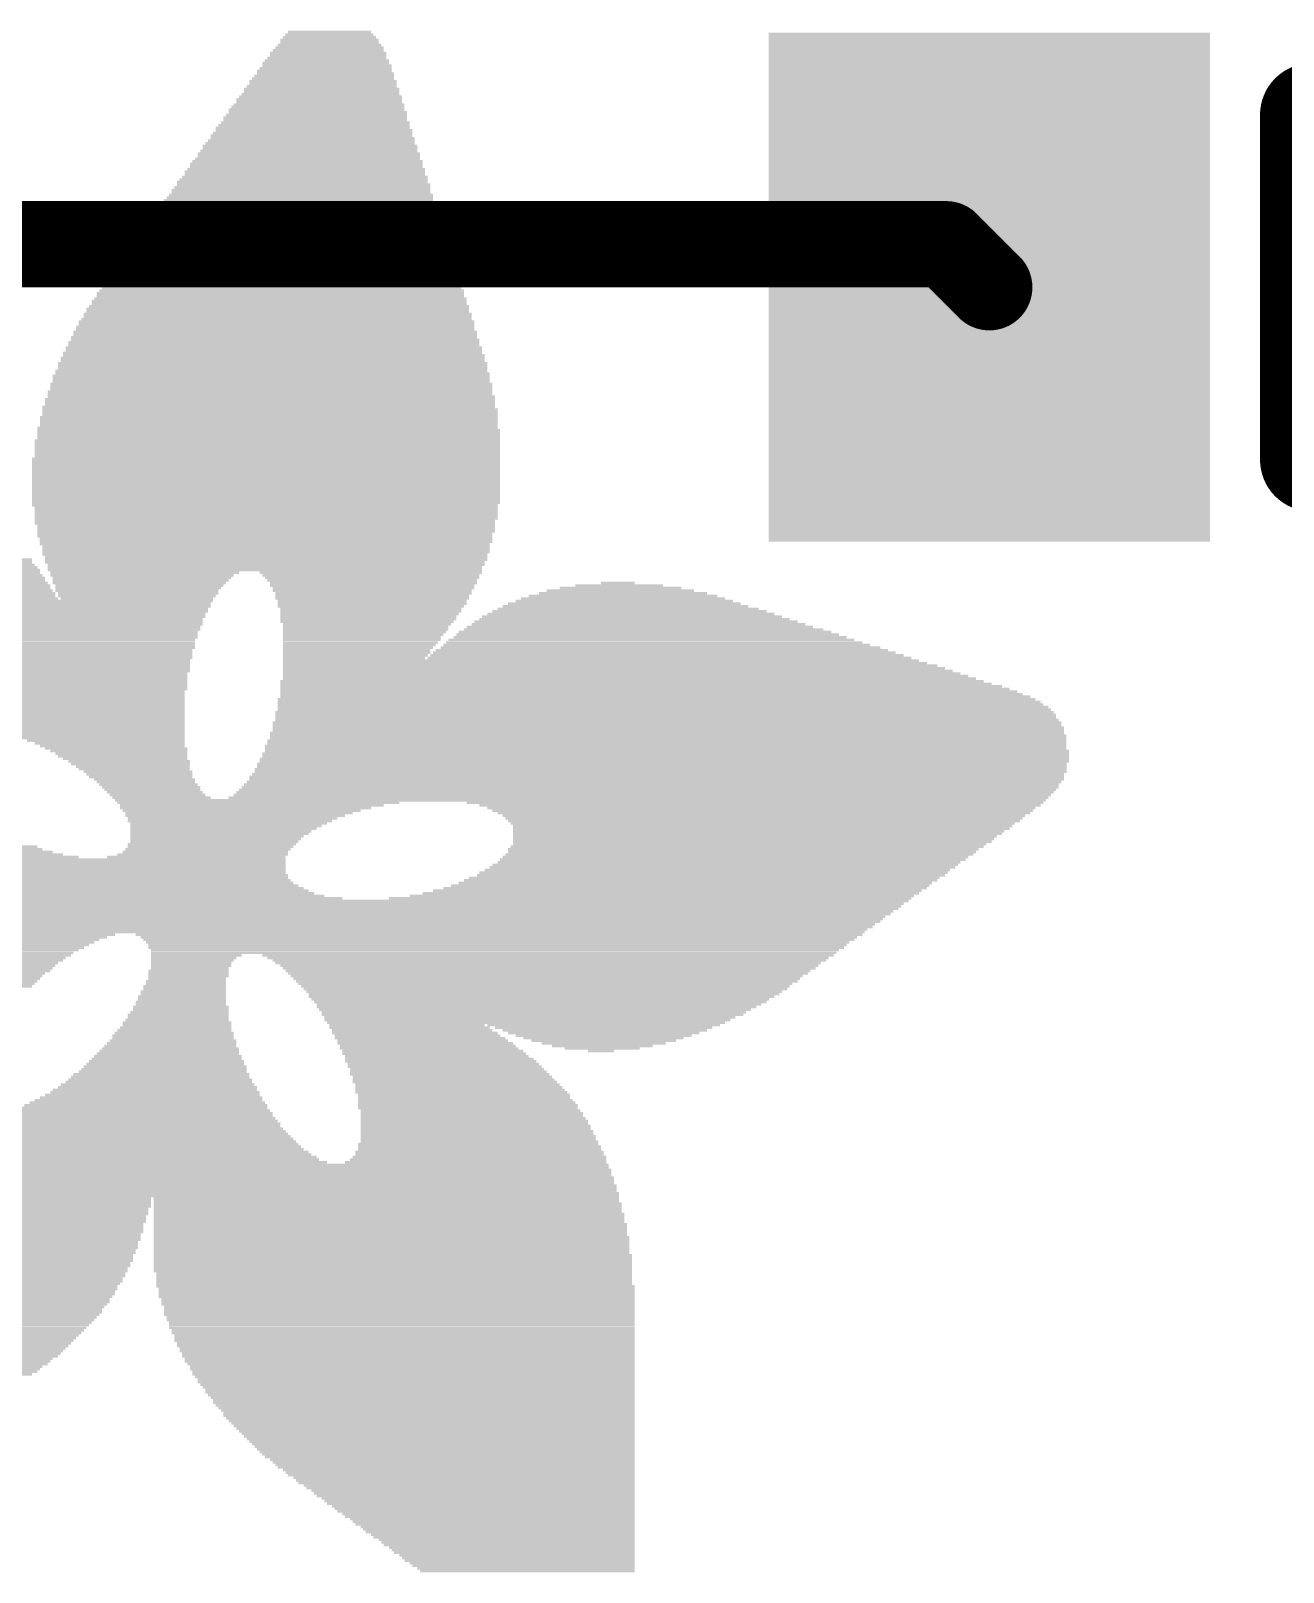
# Model space of a CAD drawing. Extents: x -5.2 to 31.1, y -9.3 to 38.1.
# Drawn here: x 8.926 to 12.616, y 0.405 to 4.947 of the extents above; entities that cross this region are included whole.
import ezdxf

# ---------------------------------------------------------------- set-up
doc = ezdxf.new("R2010")
doc.units = 0
doc.layers.add('1', color=12, linetype='CONTINUOUS')
doc.layers.add('21', color=40, linetype='CONTINUOUS')

# ---------------------------------------------------------------- blocks, each defined once
blk = doc.blocks.new('RECT')
blk.add_solid([(-0.5, -0.5), (0.5, -0.5), (-0.5, 0.5), (0.5, 0.5)])

msp = doc.modelspace()

# ---------------------------------------------------------------- linework, layer by layer
at = {"layer": '1', "const_width": 0.254}
for points in [[(8.255, 4.318), (11.623, 4.318)], [(11.623, 4.318), (11.75, 4.191)]]:
    msp.add_lwpolyline(points, dxfattribs=at)
at = {"layer": '1', "const_width": 0.127}
for points in [[(11.6679, 4.3629, 1), (11.5781, 4.2731)], [(11.623, 4.2545, 1), (11.623, 4.3815)], [(11.7051, 4.1461, 1), (11.7949, 4.2359)]]:
    msp.add_lwpolyline(points, format="xyb", dxfattribs=at)
at = {"layer": '21', "const_width": 0.3048}
msp.add_lwpolyline([(12.7, 4.699), (12.7, 3.683)], dxfattribs=at)
at = {"layer": '21', "const_width": 0.1524}
for points in [[(12.7762, 4.699, 1), (12.6238, 4.699)], [(12.6238, 3.683, 1), (12.7762, 3.683)]]:
    msp.add_lwpolyline(points, format="xyb", dxfattribs=at)

# ---------------------------------------------------------------- block references
at = {"layer": '1', "xscale": 1.3, "yscale": 1.5}
msp.add_blockref('RECT', (11.75, 4.191), dxfattribs=at)
at = {"layer": '21'}
for p, xscale, yscale in [((9.8057, 4.9047), 0.3048, 0.0077), ((9.8057, 4.92), 0.2896, 0.0076), ((9.8057, 4.9124), 0.2896, 0.0076), ((9.8056, 4.9276), 0.2743, 0.0076), ((9.8056, 4.9352), 0.2591, 0.0076), ((9.8057, 4.9428), 0.2438, 0.0077), ((9.798, 4.859), 0.3657, 0.0076), ((9.798, 4.8666), 0.3505, 0.0077), ((9.8018, 4.8819), 0.3429, 0.0076), ((9.8018, 4.8743), 0.3429, 0.0076), ((9.8018, 4.8895), 0.3277, 0.0076), ((9.8057, 4.8971), 0.32, 0.0076), ((9.7904, 4.8133), 0.4115, 0.0076), ((9.7904, 4.8285), 0.3963, 0.0077), ((9.7942, 4.8209), 0.4039, 0.0076), ((9.7942, 4.8362), 0.3887, 0.0076), ((9.7942, 4.8514), 0.3733, 0.0076), ((9.7981, 4.8438), 0.381, 0.0076), ((9.7828, 4.7752), 0.4572, 0.0076), ((9.7828, 4.7676), 0.4572, 0.0076), ((9.7828, 4.7828), 0.442, 0.0076), ((9.7866, 4.7981), 0.4343, 0.0076), ((9.7866, 4.7904), 0.4343, 0.0077), ((9.7866, 4.8057), 0.4191, 0.0076), ((9.7714, 4.7219), 0.5106, 0.0076), ((9.7752, 4.7295), 0.503, 0.0076), ((9.7752, 4.7447), 0.4876, 0.0076), ((9.7752, 4.7371), 0.4876, 0.0076), ((9.779, 4.7523), 0.48, 0.0077), ((9.779, 4.76), 0.4648, 0.0076), ((9.7637, 4.6761), 0.5563, 0.0077), ((9.7638, 4.6914), 0.541, 0.0076), ((9.7638, 4.6838), 0.541, 0.0076), ((9.7676, 4.699), 0.5334, 0.0076), ((9.7676, 4.7142), 0.5182, 0.0077), ((9.7714, 4.7066), 0.5258, 0.0076), ((9.7523, 4.638), 0.5943, 0.0077), ((9.7561, 4.6304), 0.6019, 0.0076), ((9.7561, 4.6457), 0.5867, 0.0076), ((9.7561, 4.6609), 0.5715, 0.0076), ((9.7599, 4.6533), 0.5791, 0.0076), ((9.7599, 4.6685), 0.5639, 0.0076), ((9.7447, 4.5847), 0.6553, 0.0076), ((9.7447, 4.5923), 0.6401, 0.0076), ((9.7485, 4.6076), 0.6325, 0.0076), ((9.7485, 4.6), 0.6325, 0.0077), ((9.7485, 4.6152), 0.6172, 0.0076), ((9.7523, 4.6228), 0.6096, 0.0076), ((9.7371, 4.539), 0.701, 0.0076), ((9.7371, 4.5542), 0.6858, 0.0076), ((9.7371, 4.5466), 0.6858, 0.0076), ((9.7409, 4.5619), 0.6782, 0.0077), ((9.7409, 4.5695), 0.663, 0.0076), ((9.7447, 4.5771), 0.6553, 0.0076), ((9.7256, 4.5009), 0.7391, 0.0076), ((9.7295, 4.4933), 0.7468, 0.0076), ((9.7294, 4.5085), 0.7315, 0.0076), ((9.7332, 4.5161), 0.7239, 0.0076), ((9.7333, 4.5314), 0.7086, 0.0076), ((9.7333, 4.5238), 0.7086, 0.0077), ((9.7142, 4.4476), 0.7925, 0.0077), ((9.718, 4.4552), 0.7849, 0.0076), ((9.7218, 4.4628), 0.7773, 0.0076), ((9.7219, 4.478), 0.762, 0.0076), ((9.7219, 4.4704), 0.762, 0.0076), ((9.7257, 4.4857), 0.7544, 0.0077), ((9.7066, 4.4018), 0.8382, 0.0076), ((9.7104, 4.4171), 0.8306, 0.0076), ((9.7104, 4.4095), 0.8306, 0.0077), ((9.7104, 4.4247), 0.8153, 0.0076), ((9.7142, 4.4323), 0.8077, 0.0076), ((9.718, 4.4399), 0.8001, 0.0076), ((9.699, 4.3637), 0.884, 0.0076), ((9.699, 4.3561), 0.884, 0.0076), ((9.7028, 4.3714), 0.8763, 0.0077), ((9.7028, 4.379), 0.861, 0.0076), ((9.7066, 4.3942), 0.8534, 0.0076), ((9.7066, 4.3866), 0.8534, 0.0076), ((9.6914, 4.318), 0.9296, 0.0076), ((9.6952, 4.3256), 0.922, 0.0076), ((9.6952, 4.3409), 0.9068, 0.0076), ((9.6952, 4.3333), 0.9068, 0.0077), ((9.699, 4.3485), 0.8992, 0.0076), ((9.6837, 4.2723), 0.9753, 0.0076), ((9.6837, 4.2875), 0.9601, 0.0076), ((9.6837, 4.2799), 0.9601, 0.0076), ((9.6875, 4.2952), 0.9525, 0.0077), ((9.6875, 4.3104), 0.9373, 0.0076), ((9.6913, 4.3028), 0.9449, 0.0076), ((9.6723, 4.2342), 1.0135, 0.0076), ((9.6761, 4.2266), 1.0211, 0.0076), ((9.6761, 4.2418), 1.0059, 0.0076), ((9.6799, 4.2494), 0.9983, 0.0076), ((9.6761, 4.2571), 0.9906, 0.0077), ((9.6799, 4.2647), 0.9829, 0.0076), ((9.6647, 4.1809), 1.0744, 0.0077), ((9.6647, 4.1885), 1.0592, 0.0076), ((9.6685, 4.2037), 1.0516, 0.0076), ((9.6685, 4.1961), 1.0516, 0.0076), ((9.6685, 4.2113), 1.0363, 0.0076), ((9.6723, 4.219), 1.0287, 0.0077), ((9.6571, 4.1351), 1.1202, 0.0076), ((9.657, 4.1504), 1.1049, 0.0076), ((9.657, 4.1428), 1.1049, 0.0077), ((9.6609, 4.158), 1.0972, 0.0076), ((9.6609, 4.1732), 1.082, 0.0076), ((9.6609, 4.1656), 1.082, 0.0076), ((9.6494, 4.0894), 1.1659, 0.0076), ((9.6495, 4.097), 1.1506, 0.0076), ((9.6533, 4.1123), 1.143, 0.0076), ((9.6533, 4.1047), 1.143, 0.0077), ((9.6533, 4.1275), 1.1278, 0.0076), ((9.6533, 4.1199), 1.1278, 0.0076), ((9.6418, 4.0437), 1.1963, 0.0076), ((9.6456, 4.0589), 1.1887, 0.0076), ((9.6456, 4.0513), 1.1887, 0.0076), ((9.6456, 4.0742), 1.1735, 0.0076), ((9.6456, 4.0666), 1.1735, 0.0077), ((9.6494, 4.0818), 1.1659, 0.0076), ((9.638, 3.998), 1.2345, 0.0076), ((9.6418, 4.0132), 1.2269, 0.0076), ((9.6418, 4.0056), 1.2269, 0.0076), ((9.6418, 4.0285), 1.2115, 0.0077), ((9.6418, 4.0208), 1.2115, 0.0076), ((9.6456, 4.0361), 1.2039, 0.0076), ((9.638, 3.9675), 1.2649, 0.0076), ((9.638, 3.9599), 1.2649, 0.0076), ((9.638, 3.9523), 1.2649, 0.0077), ((9.638, 3.9827), 1.2497, 0.0076), ((9.638, 3.9751), 1.2497, 0.0076), ((9.6418, 3.9904), 1.2421, 0.0077), ((9.6342, 3.9065), 1.303, 0.0076), ((9.6342, 3.9294), 1.2878, 0.0076), ((9.6342, 3.9218), 1.2878, 0.0076), ((9.6342, 3.9142), 1.2878, 0.0077), ((9.6342, 3.9446), 1.2725, 0.0076), ((9.638, 3.937), 1.2801, 0.0076), ((9.6304, 3.8608), 1.3259, 0.0076), ((9.6342, 3.8684), 1.3183, 0.0076), ((9.6304, 3.8837), 1.3106, 0.0076), ((9.6304, 3.8761), 1.3106, 0.0077), ((9.6342, 3.8989), 1.303, 0.0076), ((9.6342, 3.8913), 1.303, 0.0076), ((9.6266, 3.838), 1.3335, 0.0077), ((9.6304, 3.8303), 1.3411, 0.0076), ((9.6304, 3.8227), 1.3411, 0.0076), ((9.6304, 3.8151), 1.3411, 0.0076), ((9.6304, 3.8532), 1.3259, 0.0076), ((9.6304, 3.8456), 1.3259, 0.0076), ((9.6228, 3.777), 1.3564, 0.0076), ((9.6266, 3.7694), 1.364, 0.0076), ((9.6266, 3.8075), 1.3488, 0.0076), ((9.6266, 3.7999), 1.3488, 0.0077), ((9.6266, 3.7922), 1.3488, 0.0076), ((9.6266, 3.7846), 1.3488, 0.0076), ((9.6228, 3.7389), 1.3716, 0.0076), ((9.6228, 3.7313), 1.3716, 0.0076), ((9.6228, 3.7237), 1.3716, 0.0077), ((9.6266, 3.7618), 1.364, 0.0077), ((9.6266, 3.7541), 1.364, 0.0076), ((9.6266, 3.7465), 1.364, 0.0076), ((9.619, 3.6856), 1.3792, 0.0077), ((9.619, 3.6779), 1.3792, 0.0076), ((9.6228, 3.716), 1.3716, 0.0076), ((9.6228, 3.7084), 1.3716, 0.0076), ((9.6228, 3.7008), 1.3716, 0.0076), ((9.6228, 3.6932), 1.3716, 0.0076), ((9.619, 3.6703), 1.3792, 0.0076), ((9.619, 3.6627), 1.3792, 0.0076), ((9.619, 3.6551), 1.3792, 0.0076), ((9.619, 3.6475), 1.3792, 0.0077), ((9.619, 3.6398), 1.3792, 0.0076), ((9.619, 3.6322), 1.3792, 0.0076), ((9.619, 3.6246), 1.3792, 0.0076), ((9.619, 3.617), 1.3792, 0.0076), ((9.619, 3.6094), 1.3792, 0.0077), ((9.619, 3.6017), 1.3792, 0.0076), ((9.619, 3.5941), 1.3792, 0.0076), ((9.619, 3.5865), 1.3792, 0.0076), ((9.619, 3.5789), 1.3792, 0.0076), ((9.619, 3.5713), 1.3792, 0.0077), ((9.619, 3.5636), 1.3792, 0.0076), ((9.619, 3.556), 1.3792, 0.0076), ((9.6152, 3.5484), 1.3716, 0.0076), ((9.619, 3.5408), 1.364, 0.0076), ((9.619, 3.5332), 1.364, 0.0077), ((9.619, 3.5255), 1.364, 0.0076), ((9.619, 3.5179), 1.364, 0.0076), ((9.619, 3.5103), 1.364, 0.0076), ((9.6152, 3.5027), 1.3564, 0.0076), ((9.6152, 3.495), 1.3564, 0.0077), ((9.6151, 3.4646), 1.3411, 0.0076), ((9.6151, 3.4569), 1.3411, 0.0077), ((9.619, 3.4874), 1.3488, 0.0076), ((9.619, 3.4798), 1.3488, 0.0076), ((9.619, 3.4722), 1.3488, 0.0076), ((9.6189, 3.4493), 1.3335, 0.0076), ((9.6189, 3.4417), 1.3335, 0.0076), ((9.6151, 3.4341), 1.3259, 0.0076), ((9.619, 3.4265), 1.3182, 0.0076), ((9.619, 3.4188), 1.3182, 0.0077), ((9.619, 3.4112), 1.3182, 0.0076), ((9.6152, 3.4036), 1.3106, 0.0076), ((8.0493, 3.3884), 1.7602, 0.0076), ((8.0531, 3.3808), 1.7526, 0.0077), ((8.0607, 3.3731), 1.7526, 0.0076), ((8.0645, 3.3655), 1.7602, 0.0076), ((8.0721, 3.3579), 1.7602, 0.0076), ((9.619, 3.396), 1.303, 0.0076), ((9.619, 3.3884), 1.303, 0.0076), ((9.6152, 3.3808), 1.2954, 0.0077), ((9.619, 3.3731), 1.2878, 0.0076), ((9.6152, 3.3655), 1.2802, 0.0076), ((9.6152, 3.3579), 1.2802, 0.0076), ((8.0759, 3.3503), 1.7526, 0.0076), ((8.0836, 3.3427), 1.7526, 0.0077), ((8.0874, 3.335), 1.7602, 0.0076), ((8.0912, 3.3274), 1.7526, 0.0076), ((8.0988, 3.3198), 1.7526, 0.0076), ((8.1064, 3.3122), 1.7526, 0.0076), ((9.2608, 3.3503), 0.5563, 0.0076), ((9.2532, 3.3427), 0.541, 0.0077), ((9.2532, 3.335), 0.5258, 0.0076), ((9.2494, 3.3274), 0.5182, 0.0076), ((9.2456, 3.3198), 0.5106, 0.0076), ((9.2457, 3.3122), 0.4953, 0.0076), ((9.9276, 3.3503), 0.6554, 0.0076), ((9.9276, 3.3427), 0.64, 0.0077), ((9.9314, 3.335), 0.6324, 0.0076), ((9.9314, 3.3274), 0.6172, 0.0076), ((9.9352, 3.3198), 0.6096, 0.0076), ((9.9314, 3.3122), 0.602, 0.0076), ((10.6592, 3.3122), 0.2591, 0.0076), ((10.6553, 3.3198), 0.099, 0.0076), ((8.1064, 3.3046), 1.7526, 0.0077), ((8.114, 3.2969), 1.7526, 0.0076), ((8.1217, 3.2893), 1.7526, 0.0076), ((8.1217, 3.2817), 1.7526, 0.0076), ((8.1293, 3.2741), 1.7526, 0.0076), ((8.3617, 3.2665), 2.2022, 0.0077), ((9.2418, 3.3046), 0.4876, 0.0077), ((9.238, 3.2969), 0.48, 0.0076), ((9.2418, 3.2893), 0.4724, 0.0076), ((9.238, 3.2817), 0.4648, 0.0076), ((9.238, 3.2741), 0.4496, 0.0076), ((9.9352, 3.3046), 0.5944, 0.0077), ((9.9314, 3.2969), 0.5868, 0.0076), ((9.9352, 3.2893), 0.5791, 0.0076), ((9.9314, 3.2817), 0.5715, 0.0076), ((9.9314, 3.2741), 0.5715, 0.0076), ((9.9314, 3.2665), 0.5562, 0.0077), ((10.6744, 3.2665), 0.6401, 0.0077), ((10.6706, 3.2741), 0.6019, 0.0076), ((10.6706, 3.2817), 0.5563, 0.0076), ((10.6706, 3.2893), 0.4953, 0.0076), ((10.663, 3.2969), 0.4343, 0.0076), ((10.663, 3.3046), 0.3581, 0.0077), ((8.3617, 3.2588), 2.187, 0.0076), ((8.3617, 3.2512), 2.187, 0.0076), ((8.3617, 3.2436), 2.1717, 0.0076), ((8.3655, 3.236), 2.164, 0.0076), ((8.3655, 3.2284), 2.1488, 0.0077), ((8.3655, 3.2207), 2.1488, 0.0076), ((9.9314, 3.2588), 0.5562, 0.0076), ((9.9276, 3.2512), 0.5486, 0.0076), ((9.9276, 3.2436), 0.5334, 0.0076), ((9.9276, 3.236), 0.5334, 0.0076), ((9.9238, 3.2284), 0.5258, 0.0077), ((9.92, 3.2207), 0.5182, 0.0076), ((10.6973, 3.2207), 0.8839, 0.0076), ((10.6934, 3.2284), 0.8458, 0.0077), ((10.6896, 3.236), 0.8078, 0.0076), ((10.6858, 3.2436), 0.7696, 0.0076), ((10.6782, 3.2512), 0.7239, 0.0076), ((10.6744, 3.2588), 0.6858, 0.0076), ((8.3655, 3.2131), 2.1336, 0.0076), ((8.3693, 3.2055), 2.126, 0.0076), ((8.3731, 3.1979), 2.1184, 0.0076), ((8.3693, 3.1903), 2.1108, 0.0077), ((8.3732, 3.1826), 2.1031, 0.0076), ((9.92, 3.2131), 0.5182, 0.0076), ((9.9162, 3.2055), 0.5105, 0.0076), ((9.9123, 3.1903), 0.4877, 0.0077), ((9.9123, 3.1826), 0.4877, 0.0076), ((9.9162, 3.1979), 0.4953, 0.0076), ((10.7315, 3.1826), 1.0592, 0.0076), ((10.7201, 3.1903), 1.0211, 0.0077), ((10.7163, 3.1979), 0.983, 0.0076), ((10.7087, 3.2055), 0.9525, 0.0076), ((10.7048, 3.2131), 0.9144, 0.0076), ((8.3732, 3.175), 2.0879, 0.0076), ((8.3732, 3.1674), 2.0879, 0.0076), ((8.377, 3.1598), 2.0803, 0.0076), ((8.3769, 3.1522), 2.065, 0.0077), ((8.3807, 3.1445), 2.0574, 0.0076), ((8.3807, 3.1369), 2.0574, 0.0076), ((9.9085, 3.175), 0.4801, 0.0076), ((9.9047, 3.1674), 0.4725, 0.0076), ((9.9009, 3.1598), 0.4648, 0.0076), ((9.9009, 3.1522), 0.4648, 0.0077), ((9.8971, 3.1445), 0.4572, 0.0076), ((9.8933, 3.1369), 0.4496, 0.0076), ((10.7697, 3.1369), 1.2573, 0.0076), ((10.762, 3.1445), 1.2268, 0.0076), ((10.7544, 3.1522), 1.1963, 0.0077), ((10.7506, 3.1598), 1.1583, 0.0076), ((10.743, 3.1674), 1.1277, 0.0076), ((10.7354, 3.175), 1.0973, 0.0076), ((8.3846, 3.1293), 2.0497, 0.0076), ((8.3846, 3.1217), 2.0345, 0.0076), ((8.3884, 3.1141), 2.0269, 0.0077), ((8.3884, 3.1064), 2.0269, 0.0076), ((8.3922, 3.0988), 2.0193, 0.0076), ((8.3922, 3.0912), 2.0041, 0.0076), ((9.878, 3.0988), 0.4191, 0.0076), ((9.8895, 3.1293), 0.442, 0.0076), ((9.8857, 3.1217), 0.4344, 0.0076), ((9.8857, 3.1141), 0.4344, 0.0077), ((9.8819, 3.1064), 0.4267, 0.0076), ((10.6058, 3.0912), 1.8745, 0.0076), ((10.8077, 3.0988), 1.425, 0.0076), ((10.8001, 3.1064), 1.3944, 0.0076), ((10.7925, 3.1141), 1.364, 0.0077), ((10.7849, 3.1217), 1.3335, 0.0076), ((10.781, 3.1293), 1.2954, 0.0076), ((8.396, 3.0836), 1.9964, 0.0076), ((8.396, 3.076), 1.9964, 0.0077), ((8.3998, 3.0683), 1.9888, 0.0076), ((8.4036, 3.0607), 1.9812, 0.0076), ((8.3998, 3.0531), 1.9736, 0.0076), ((8.4036, 3.0455), 1.966, 0.0076), ((10.6172, 3.0836), 1.8974, 0.0076), ((10.6325, 3.076), 1.9279, 0.0077), ((10.6439, 3.0683), 1.9507, 0.0076), ((10.6553, 3.0607), 1.9736, 0.0076), ((10.6668, 3.0531), 1.9965, 0.0076), ((10.6782, 3.0455), 2.0193, 0.0076), ((8.4074, 3.0379), 1.9584, 0.0077), ((8.4113, 3.0302), 1.9507, 0.0076), ((8.4113, 3.0226), 1.9507, 0.0076), ((8.4151, 3.015), 1.9431, 0.0076), ((8.4189, 3.0074), 1.9355, 0.0076), ((8.4189, 2.9998), 1.9203, 0.0077), ((10.6972, 3.0302), 2.0726, 0.0076), ((10.7087, 3.0226), 2.0955, 0.0076), ((10.7239, 3.015), 2.126, 0.0076), ((10.7353, 3.0074), 2.1488, 0.0076), ((10.7468, 2.9998), 2.1717, 0.0077), ((10.6896, 3.0379), 2.0422, 0.0077), ((8.4189, 2.9921), 1.9203, 0.0076), ((8.4227, 2.9845), 1.9127, 0.0076), ((8.4265, 2.9769), 1.905, 0.0076), ((8.4303, 2.9693), 1.8974, 0.0076), ((8.4303, 2.9617), 1.8974, 0.0077), ((8.4341, 2.954), 1.8898, 0.0076), ((10.7696, 2.9769), 2.2326, 0.0076), ((10.7773, 2.9693), 2.2479, 0.0076), ((10.7811, 2.9617), 2.2555, 0.0077), ((10.7887, 2.954), 2.2707, 0.0076), ((10.7544, 2.9921), 2.1869, 0.0076), ((10.7658, 2.9845), 2.2098, 0.0076), ((8.4379, 2.9464), 1.8822, 0.0076), ((8.4417, 2.9388), 1.8746, 0.0076), ((8.4417, 2.9312), 1.8746, 0.0076), ((8.4456, 2.9236), 1.8669, 0.0077), ((8.4494, 2.9159), 1.8593, 0.0076), ((8.4494, 2.9083), 1.8593, 0.0076), ((10.8001, 2.9083), 2.3241, 0.0076), ((10.7925, 2.9388), 2.2936, 0.0076), ((10.7963, 2.9312), 2.3012, 0.0076), ((10.7963, 2.9236), 2.3012, 0.0077), ((10.8001, 2.9159), 2.3088, 0.0076), ((10.7925, 2.9464), 2.2784, 0.0076), ((9.0666, 2.9007), 0.6249, 0.0076), ((9.0894, 2.8931), 0.5792, 0.0076), ((9.1047, 2.8855), 0.5487, 0.0077), ((9.1161, 2.8778), 0.5258, 0.0076), ((9.1275, 2.8702), 0.503, 0.0076), ((9.139, 2.8626), 0.4801, 0.0076), ((10.8001, 2.8778), 2.3394, 0.0076), ((10.8039, 2.8702), 2.347, 0.0076), ((10.8039, 2.8626), 2.347, 0.0076), ((10.8001, 2.9007), 2.3241, 0.0076), ((10.8039, 2.8931), 2.3318, 0.0076), ((10.8039, 2.8855), 2.3318, 0.0077), ((9.1466, 2.855), 0.4649, 0.0076), ((9.158, 2.8474), 0.442, 0.0077), ((9.1656, 2.8397), 0.4268, 0.0076), ((9.1771, 2.8321), 0.4191, 0.0076), ((9.1847, 2.8245), 0.4039, 0.0076), ((9.1923, 2.8169), 0.3886, 0.0076), ((10.7963, 2.8169), 2.3774, 0.0076), ((10.7963, 2.8397), 2.3622, 0.0076), ((10.7963, 2.8321), 2.3622, 0.0076), ((10.8001, 2.8245), 2.3698, 0.0076), ((10.8001, 2.855), 2.3546, 0.0076), ((10.8001, 2.8474), 2.3546, 0.0077), ((9.1961, 2.8093), 0.381, 0.0077), ((9.2037, 2.8016), 0.3658, 0.0076), ((9.2152, 2.794), 0.3581, 0.0076), ((9.219, 2.7864), 0.3505, 0.0076), ((9.2265, 2.7788), 0.3353, 0.0076), ((9.2303, 2.7712), 0.3277, 0.0077), ((10.7811, 2.7712), 2.3927, 0.0077), ((10.7849, 2.7864), 2.3851, 0.0076), ((10.7849, 2.7788), 2.3851, 0.0076), ((10.7925, 2.8016), 2.3851, 0.0076), ((10.7925, 2.794), 2.3851, 0.0076), ((10.7963, 2.8093), 2.3774, 0.0077), ((9.2418, 2.7635), 0.32, 0.0076), ((9.2456, 2.7559), 0.3124, 0.0076), ((9.2494, 2.7483), 0.3048, 0.0076), ((9.2608, 2.7407), 0.2971, 0.0076), ((9.2646, 2.733), 0.2895, 0.0077), ((9.2723, 2.7254), 0.2896, 0.0076), ((10.7544, 2.7254), 2.4003, 0.0076), ((10.762, 2.733), 2.4003, 0.0077), ((10.7697, 2.7483), 2.4003, 0.0076), ((10.7697, 2.7407), 2.4003, 0.0076), ((10.7735, 2.7559), 2.3927, 0.0076), ((10.7811, 2.7635), 2.3927, 0.0076), ((9.2799, 2.7178), 0.2896, 0.0076), ((9.2837, 2.7102), 0.282, 0.0076), ((9.2914, 2.7026), 0.2819, 0.0076), ((9.2989, 2.6949), 0.2819, 0.0077), ((9.3104, 2.6873), 0.2896, 0.0076), ((10.5448, 2.6797), 2.7432, 0.0076), ((10.7163, 2.6873), 2.4155, 0.0076), ((10.7277, 2.6949), 2.408, 0.0077), ((10.7354, 2.7026), 2.4079, 0.0076), ((10.743, 2.7102), 2.4079, 0.0076), ((10.7506, 2.7178), 2.4079, 0.0076), ((9.5961, 2.6721), 0.8306, 0.0076), ((9.558, 2.6568), 0.7391, 0.0077), ((9.5771, 2.6645), 0.7772, 0.0076), ((9.5466, 2.6492), 0.701, 0.0076), ((9.5275, 2.634), 0.6477, 0.0076), ((9.539, 2.6416), 0.6706, 0.0076), ((11.0592, 2.6721), 1.6993, 0.0076), ((11.0744, 2.6645), 1.6536, 0.0076), ((11.0782, 2.6568), 1.6154, 0.0077), ((11.082, 2.6492), 1.5926, 0.0076), ((11.0859, 2.6416), 1.5697, 0.0076), ((11.0859, 2.634), 1.5393, 0.0076), ((9.5199, 2.6264), 0.6172, 0.0076), ((9.5123, 2.6187), 0.602, 0.0077), ((9.5008, 2.6035), 0.5639, 0.0076), ((9.4932, 2.5959), 0.5487, 0.0076), ((9.5085, 2.6111), 0.5792, 0.0076), ((9.4856, 2.5883), 0.5334, 0.0076), ((11.0858, 2.6264), 1.524, 0.0076), ((11.0859, 2.6187), 1.5087, 0.0077), ((11.0821, 2.6111), 1.4859, 0.0076), ((11.0782, 2.5959), 1.463, 0.0076), ((11.0706, 2.5883), 1.4478, 0.0076), ((11.0821, 2.6035), 1.4707, 0.0076), ((8.3808, 2.5426), 1.1277, 0.0077), ((9.4589, 2.5502), 0.4953, 0.0076), ((9.4551, 2.5426), 0.4877, 0.0077), ((9.4665, 2.5578), 0.4953, 0.0076), ((9.4818, 2.5807), 0.5258, 0.0077), ((9.4742, 2.573), 0.5106, 0.0076), ((9.4704, 2.5654), 0.503, 0.0076), ((11.0363, 2.5426), 1.3944, 0.0077), ((11.0668, 2.5807), 1.4402, 0.0077), ((11.0592, 2.573), 1.4249, 0.0076), ((11.0554, 2.5654), 1.4173, 0.0076), ((11.0516, 2.5578), 1.4097, 0.0076), ((11.044, 2.5502), 1.3945, 0.0076), ((8.3922, 2.5349), 1.1354, 0.0076), ((8.4112, 2.5273), 1.1582, 0.0076), ((8.4303, 2.5197), 1.1811, 0.0076), ((8.4569, 2.5121), 1.2192, 0.0076), ((8.7656, 2.5045), 1.8211, 0.0077), ((8.7694, 2.4968), 1.8135, 0.0076), ((9.4132, 2.5121), 0.5257, 0.0076), ((9.4323, 2.5197), 0.503, 0.0076), ((9.4399, 2.5273), 0.4877, 0.0076), ((9.4475, 2.5349), 0.4877, 0.0076), ((10.983, 2.4968), 1.364, 0.0076), ((10.9944, 2.5045), 1.3716, 0.0077), ((11.002, 2.5121), 1.3716, 0.0076), ((11.0135, 2.5197), 1.3793, 0.0076), ((11.0249, 2.5349), 1.3868, 0.0076), ((11.0211, 2.5273), 1.3792, 0.0076), ((8.7732, 2.4892), 1.8059, 0.0076), ((8.7808, 2.4816), 1.7907, 0.0076), ((8.7846, 2.474), 1.783, 0.0076), ((8.7884, 2.4664), 1.7754, 0.0077), ((8.7961, 2.4587), 1.7755, 0.0076), ((8.8037, 2.4511), 1.7603, 0.0076), ((10.9106, 2.4511), 1.3868, 0.0076), ((10.9296, 2.4587), 1.3792, 0.0076), ((10.9373, 2.4664), 1.3793, 0.0077), ((10.9487, 2.474), 1.3716, 0.0076), ((10.9639, 2.4816), 1.3716, 0.0076), ((10.9715, 2.4892), 1.3716, 0.0076), ((8.8113, 2.4435), 1.7602, 0.0076), ((8.8189, 2.4359), 1.7602, 0.0076), ((8.8341, 2.4283), 1.7602, 0.0077), ((8.8456, 2.4206), 1.7679, 0.0076), ((8.8608, 2.413), 1.7678, 0.0076), ((8.8761, 2.4054), 1.7679, 0.0076), ((10.8115, 2.4054), 1.463, 0.0076), ((10.8306, 2.413), 1.4402, 0.0076), ((10.8535, 2.4206), 1.4249, 0.0076), ((10.8687, 2.4283), 1.4097, 0.0077), ((10.8839, 2.4359), 1.3944, 0.0076), ((10.8992, 2.4435), 1.3945, 0.0076), ((8.8951, 2.3978), 1.7907, 0.0076), ((8.9294, 2.3902), 1.8288, 0.0077), ((9.7714, 2.3825), 3.4824, 0.0076), ((9.7714, 2.3749), 3.4518, 0.0076), ((9.7752, 2.3673), 3.429, 0.0076), ((9.779, 2.3597), 3.4062, 0.0076), ((10.7506, 2.3902), 1.5393, 0.0077), ((10.7849, 2.3978), 1.4859, 0.0076), ((9.779, 2.3521), 3.3756, 0.0077), ((9.7828, 2.3444), 3.3528, 0.0076), ((9.7866, 2.3368), 3.3147, 0.0076), ((9.7942, 2.3292), 3.2843, 0.0076), ((9.8018, 2.3216), 3.2537, 0.0076), ((9.8057, 2.314), 3.2156, 0.0077), ((9.8171, 2.3063), 3.1776, 0.0076), ((9.8285, 2.2987), 3.1242, 0.0076), ((8.777, 2.2682), 0.701, 0.0076), ((8.8037, 2.2759), 0.6935, 0.0077), ((8.8265, 2.2835), 0.6934, 0.0076), ((9.9466, 2.2911), 2.8727, 0.0076), ((10.3048, 2.2835), 2.1412, 0.0076), ((10.3048, 2.2759), 2.1108, 0.0077), ((10.3048, 2.2682), 2.0955, 0.0076), ((8.6741, 2.2225), 0.7392, 0.0076), ((8.6856, 2.2301), 0.7315, 0.0076), ((8.7008, 2.2378), 0.7315, 0.0077), ((8.7199, 2.2454), 0.7239, 0.0076), ((8.7389, 2.253), 0.7163, 0.0076), ((8.758, 2.2606), 0.7087, 0.0076), ((10.301, 2.2606), 2.0726, 0.0076), ((10.301, 2.253), 2.0574, 0.0076), ((10.2972, 2.2454), 2.0498, 0.0076), ((9.4132, 2.2225), 0.2667, 0.0076), ((10.2934, 2.2378), 2.0269, 0.0077), ((10.2896, 2.2301), 2.0193, 0.0076), ((10.4496, 2.2225), 1.684, 0.0076), ((8.6017, 2.1768), 0.762, 0.0076), ((8.6093, 2.1844), 0.762, 0.0076), ((8.6208, 2.192), 0.7544, 0.0076), ((8.6322, 2.1997), 0.7468, 0.0077), ((8.6475, 2.2073), 0.7467, 0.0076), ((8.6551, 2.2149), 0.7467, 0.0076), ((9.3904, 2.1768), 0.2362, 0.0076), ((9.4056, 2.2149), 0.2515, 0.0076), ((9.4018, 2.2073), 0.2438, 0.0076), ((9.398, 2.1997), 0.2362, 0.0077), ((9.398, 2.192), 0.2362, 0.0076), ((9.3942, 2.1844), 0.2286, 0.0076), ((10.4496, 2.2149), 1.6535, 0.0076), ((10.4534, 2.2073), 1.6307, 0.0076), ((10.4496, 2.1997), 1.6078, 0.0077), ((10.4534, 2.192), 1.585, 0.0076), ((10.4534, 2.1844), 1.5697, 0.0076), ((10.4496, 2.1768), 1.5469, 0.0076), ((8.5446, 2.1311), 0.7696, 0.0076), ((8.5522, 2.1387), 0.7696, 0.0076), ((8.5598, 2.1463), 0.7696, 0.0076), ((8.5674, 2.1539), 0.7696, 0.0076), ((8.5789, 2.1616), 0.762, 0.0077), ((8.5865, 2.1692), 0.762, 0.0076), ((9.3789, 2.1311), 0.2439, 0.0076), ((9.3828, 2.1463), 0.2362, 0.0076), ((9.3828, 2.1387), 0.2362, 0.0076), ((9.3904, 2.1692), 0.2362, 0.0076), ((9.3904, 2.1616), 0.2362, 0.0077), ((9.3866, 2.1539), 0.2286, 0.0076), ((10.4496, 2.1692), 1.5316, 0.0076), ((10.4458, 2.1616), 1.5087, 0.0077), ((10.4458, 2.1539), 1.4935, 0.0076), ((10.4458, 2.1463), 1.4783, 0.0076), ((10.442, 2.1387), 1.4555, 0.0076), ((10.442, 2.1311), 1.4401, 0.0076), ((9.3675, 2.0854), 0.2667, 0.0077), ((9.3713, 2.1006), 0.2591, 0.0076), ((9.3713, 2.093), 0.2591, 0.0076), ((9.3751, 2.1158), 0.2515, 0.0076), ((9.3751, 2.1082), 0.2515, 0.0076), ((9.3789, 2.1235), 0.2439, 0.0077), ((10.442, 2.1235), 1.4249, 0.0077), ((10.4382, 2.1158), 1.4021, 0.0076), ((10.4382, 2.1082), 1.3869, 0.0076), ((10.4305, 2.1006), 1.3716, 0.0076), ((10.4267, 2.093), 1.3488, 0.0076), ((10.4268, 2.0854), 1.3335, 0.0077), ((9.3599, 2.0473), 0.2972, 0.0077), ((9.3637, 2.0549), 0.2896, 0.0076), ((9.3675, 2.0701), 0.2819, 0.0076), ((9.3675, 2.0625), 0.2819, 0.0076), ((9.3675, 2.0777), 0.2667, 0.0076), ((10.4229, 2.0777), 1.3106, 0.0076), ((10.4153, 2.0701), 1.2954, 0.0076), ((10.4115, 2.0625), 1.2725, 0.0076), ((10.4077, 2.0549), 1.2497, 0.0076), ((10.4039, 2.0473), 1.2421, 0.0077), ((9.3484, 2.0015), 0.3353, 0.0076), ((9.3523, 2.0091), 0.3276, 0.0077), ((9.3561, 2.0244), 0.32, 0.0076), ((9.3561, 2.0168), 0.32, 0.0076), ((9.3561, 2.032), 0.3048, 0.0076), ((9.3599, 2.0396), 0.2972, 0.0076), ((10.3962, 2.0396), 1.2116, 0.0076), ((10.3886, 2.032), 1.1964, 0.0076), ((10.3848, 2.0244), 1.1734, 0.0076), ((10.0343, 2.0168), 0.4572, 0.0076), ((10.0419, 2.0091), 0.4724, 0.0077), ((10.0495, 2.0015), 0.4724, 0.0076), ((10.6134, 2.0168), 0.6858, 0.0076), ((10.6134, 2.0091), 0.64, 0.0077), ((10.6172, 2.0015), 0.602, 0.0076), ((9.337, 1.9558), 0.3887, 0.0076), ((9.3409, 1.9634), 0.381, 0.0076), ((9.3447, 1.9711), 0.3734, 0.0077), ((9.3446, 1.9863), 0.3581, 0.0076), ((9.3446, 1.9787), 0.3581, 0.0076), ((9.3484, 1.9939), 0.3505, 0.0076), ((10.0572, 1.9939), 0.4877, 0.0076), ((10.0648, 1.9863), 0.4877, 0.0076), ((10.0724, 1.9787), 0.5029, 0.0076), ((10.08, 1.9711), 0.503, 0.0077), ((10.0876, 1.9634), 0.5182, 0.0076), ((10.0953, 1.9558), 0.5181, 0.0076), ((10.6134, 1.9939), 0.5638, 0.0076), ((10.6134, 1.9863), 0.5182, 0.0076), ((10.6134, 1.9787), 0.4724, 0.0076), ((10.6134, 1.9711), 0.4268, 0.0077), ((10.6134, 1.9634), 0.3658, 0.0076), ((10.6096, 1.9558), 0.2972, 0.0076), ((9.3256, 1.9101), 0.4572, 0.0076), ((9.3256, 1.9177), 0.442, 0.0076), ((9.3294, 1.9253), 0.4343, 0.0076), ((9.3294, 1.933), 0.4191, 0.0077), ((9.3332, 1.9406), 0.4115, 0.0076), ((9.337, 1.9482), 0.4039, 0.0076), ((10.0991, 1.9482), 0.5257, 0.0076), ((10.1105, 1.9406), 0.5334, 0.0076), ((10.1143, 1.933), 0.541, 0.0077), ((10.1219, 1.9253), 0.541, 0.0076), ((10.1296, 1.9177), 0.5563, 0.0076), ((10.1334, 1.9101), 0.5639, 0.0076), ((10.6096, 1.9482), 0.221, 0.0076), ((10.6058, 1.9406), 0.0762, 0.0076), ((9.3066, 1.8644), 0.5258, 0.0076), ((9.3104, 1.872), 0.5182, 0.0076), ((9.3141, 1.8796), 0.4953, 0.0076), ((9.318, 1.8872), 0.4876, 0.0076), ((9.3218, 1.8949), 0.48, 0.0077), ((9.3218, 1.9025), 0.4648, 0.0076), ((10.141, 1.9025), 0.5639, 0.0076), ((10.1448, 1.8949), 0.5715, 0.0077), ((10.1524, 1.8872), 0.5715, 0.0076), ((10.1562, 1.8796), 0.5792, 0.0076), ((10.16, 1.872), 0.5868, 0.0076), ((10.1677, 1.8644), 0.5867, 0.0076), ((9.2913, 1.8187), 0.6172, 0.0077), ((9.2913, 1.8263), 0.602, 0.0076), ((9.2989, 1.8339), 0.5867, 0.0076), ((9.2989, 1.8415), 0.5715, 0.0076), ((9.3027, 1.8491), 0.5487, 0.0076), ((9.3066, 1.8568), 0.541, 0.0077), ((10.1715, 1.8568), 0.5943, 0.0077), ((10.1753, 1.8491), 0.6019, 0.0076), ((10.1829, 1.8415), 0.602, 0.0076), ((10.1867, 1.8339), 0.6096, 0.0076), ((10.1905, 1.8263), 0.6172, 0.0076), ((10.1943, 1.8187), 0.6248, 0.0077), ((9.2533, 1.7729), 0.7391, 0.0076), ((9.2646, 1.7806), 0.7163, 0.0077), ((9.2685, 1.7882), 0.6934, 0.0076), ((9.2723, 1.7958), 0.6706, 0.0076), ((9.2799, 1.8034), 0.6554, 0.0076), ((9.2837, 1.811), 0.6324, 0.0076), ((10.2019, 1.811), 0.6248, 0.0076), ((10.2019, 1.8034), 0.6248, 0.0076), ((10.2058, 1.7958), 0.6325, 0.0076), ((10.2096, 1.7882), 0.6401, 0.0076), ((10.2134, 1.7806), 0.6477, 0.0077), ((10.2134, 1.7729), 0.6477, 0.0076), ((8.7656, 1.7272), 1.7907, 0.0076), ((8.7579, 1.7501), 1.7602, 0.0076), ((8.7618, 1.7425), 1.7679, 0.0077), ((8.7656, 1.7348), 1.7755, 0.0076), ((8.7617, 1.7577), 1.7526, 0.0076), ((9.2341, 1.7653), 0.7925, 0.0076), ((10.221, 1.7653), 0.6477, 0.0076), ((10.2248, 1.7577), 0.6553, 0.0076), ((10.2248, 1.7501), 0.6553, 0.0076), ((10.2286, 1.7425), 0.663, 0.0077), ((10.2324, 1.7348), 0.6706, 0.0076), ((10.2324, 1.7272), 0.6706, 0.0076), ((8.7732, 1.6891), 1.8364, 0.0076), ((8.777, 1.6815), 1.844, 0.0076), ((8.7656, 1.712), 1.8059, 0.0076), ((8.7694, 1.7044), 1.8135, 0.0077), ((8.7732, 1.6967), 1.8212, 0.0076), ((8.7656, 1.7196), 1.7907, 0.0076), ((10.2362, 1.7196), 0.6782, 0.0076), ((10.2362, 1.712), 0.6782, 0.0076), ((10.24, 1.7044), 0.6858, 0.0077), ((10.24, 1.6967), 0.6858, 0.0076), ((10.2438, 1.6891), 0.6934, 0.0076), ((10.2438, 1.6815), 0.6934, 0.0076), ((8.7922, 1.6434), 1.905, 0.0076), ((8.796, 1.6358), 1.9126, 0.0076), ((8.7808, 1.6663), 1.8669, 0.0077), ((8.7846, 1.6586), 1.8746, 0.0076), ((8.7884, 1.651), 1.8822, 0.0076), ((8.7808, 1.6739), 1.8516, 0.0076), ((10.2477, 1.6434), 0.7315, 0.0076), ((10.2477, 1.6358), 0.7315, 0.0076), ((10.2439, 1.6663), 0.7087, 0.0077), ((10.2477, 1.6586), 0.7163, 0.0076), ((10.2477, 1.651), 0.7163, 0.0076), ((10.2477, 1.6739), 0.7011, 0.0076), ((9.2265, 1.5977), 2.8041, 0.0076), ((9.2304, 1.5901), 2.8118, 0.0077), ((9.2303, 1.6053), 2.7965, 0.0076), ((8.8037, 1.6205), 1.9431, 0.0076), ((8.8151, 1.6129), 1.966, 0.0076), ((8.8037, 1.6281), 1.9279, 0.0077), ((10.2362, 1.6129), 0.7696, 0.0076), ((10.2438, 1.6205), 0.7544, 0.0076), ((10.2477, 1.6281), 0.7467, 0.0077), ((9.2265, 1.552), 2.8347, 0.0077), ((9.2303, 1.5443), 2.8423, 0.0076), ((9.2266, 1.5748), 2.8194, 0.0076), ((9.2304, 1.5672), 2.827, 0.0076), ((9.2304, 1.5596), 2.827, 0.0076), ((9.2304, 1.5824), 2.8118, 0.0076), ((8.537, 1.5062), 1.4859, 0.0076), ((8.537, 1.4986), 1.4859, 0.0076), ((9.2265, 1.5291), 2.8499, 0.0076), ((9.2303, 1.5215), 2.8575, 0.0076), ((9.2303, 1.5139), 2.8575, 0.0077), ((9.2303, 1.5367), 2.8423, 0.0076), ((9.9733, 1.5062), 1.3716, 0.0076), ((9.9733, 1.4986), 1.3716, 0.0076), ((8.5256, 1.4605), 1.4935, 0.0076), ((8.5218, 1.4529), 1.4859, 0.0076), ((8.5332, 1.4834), 1.4935, 0.0076), ((8.5294, 1.4758), 1.4859, 0.0077), ((8.5294, 1.4681), 1.4859, 0.0076), ((8.537, 1.491), 1.4859, 0.0076), ((9.9809, 1.4605), 1.3869, 0.0076), ((9.9809, 1.4529), 1.3869, 0.0076), ((9.9771, 1.491), 1.3792, 0.0076), ((9.9771, 1.4834), 1.3792, 0.0076), ((9.9771, 1.4758), 1.3792, 0.0077), ((9.9771, 1.4681), 1.3792, 0.0076), ((8.5103, 1.4072), 1.4935, 0.0076), ((8.5179, 1.4377), 1.4936, 0.0077), ((8.5141, 1.43), 1.4859, 0.0076), ((8.5141, 1.4224), 1.4859, 0.0076), ((8.5141, 1.4148), 1.4859, 0.0076), ((8.5218, 1.4453), 1.4859, 0.0076), ((9.9809, 1.4453), 1.3869, 0.0076), ((9.9809, 1.4377), 1.3869, 0.0077), ((9.9848, 1.43), 1.3945, 0.0076), ((9.9848, 1.4224), 1.3945, 0.0076), ((9.9848, 1.4148), 1.3945, 0.0076), ((9.9848, 1.4072), 1.3945, 0.0076), ((8.4951, 1.3615), 1.4935, 0.0077), ((8.5027, 1.3843), 1.4935, 0.0076), ((8.4989, 1.3767), 1.4859, 0.0076), ((8.4989, 1.3691), 1.4859, 0.0076), ((8.5065, 1.3996), 1.4859, 0.0077), ((8.5065, 1.3919), 1.4859, 0.0076), ((9.9848, 1.3996), 1.3945, 0.0077), ((9.9886, 1.3919), 1.4021, 0.0076), ((9.9886, 1.3843), 1.4021, 0.0076), ((9.9886, 1.3767), 1.4021, 0.0076), ((9.9886, 1.3691), 1.4021, 0.0076), ((9.9886, 1.3615), 1.4021, 0.0077), ((8.476, 1.3157), 1.4859, 0.0076), ((8.4837, 1.3386), 1.4859, 0.0076), ((8.4837, 1.331), 1.4859, 0.0076), ((8.4837, 1.3234), 1.4859, 0.0077), ((8.4913, 1.3538), 1.4859, 0.0076), ((8.4913, 1.3462), 1.4859, 0.0076), ((9.9886, 1.3538), 1.4021, 0.0076), ((9.9886, 1.3462), 1.4021, 0.0076), ((9.9924, 1.3386), 1.4097, 0.0076), ((9.9924, 1.331), 1.4097, 0.0076), ((9.9924, 1.3234), 1.4097, 0.0077), ((9.9924, 1.3157), 1.4097, 0.0076), ((8.457, 1.27), 1.4783, 0.0076), ((8.4684, 1.2929), 1.4859, 0.0076), ((8.4646, 1.2853), 1.4783, 0.0077), ((8.4646, 1.2776), 1.4783, 0.0076), ((8.476, 1.3081), 1.4859, 0.0076), ((8.4722, 1.3005), 1.4783, 0.0076), ((9.9924, 1.3081), 1.4097, 0.0076), ((9.9924, 1.3005), 1.4097, 0.0076), ((9.9924, 1.2929), 1.4097, 0.0076), ((9.9962, 1.2853), 1.4021, 0.0077), ((9.9962, 1.2776), 1.4021, 0.0076), ((9.9962, 1.27), 1.4021, 0.0076), ((8.4379, 1.2243), 1.4706, 0.0076), ((8.4455, 1.2471), 1.4706, 0.0077), ((8.4455, 1.2395), 1.4706, 0.0076), ((8.4417, 1.2319), 1.463, 0.0076), ((8.457, 1.2624), 1.4783, 0.0076), ((8.4532, 1.2548), 1.4707, 0.0076), ((9.9962, 1.2624), 1.4021, 0.0076), ((9.9962, 1.2548), 1.4021, 0.0076), ((10, 1.2471), 1.4097, 0.0077), ((10.0038, 1.2395), 1.402, 0.0076), ((10.0038, 1.2319), 1.402, 0.0076), ((10.0038, 1.2243), 1.402, 0.0076), ((8.4112, 1.1786), 1.4478, 0.0076), ((8.4188, 1.1862), 1.4478, 0.0076), ((8.4265, 1.2014), 1.4631, 0.0076), ((8.4227, 1.1938), 1.4555, 0.0076), ((8.4341, 1.2167), 1.463, 0.0076), ((8.4303, 1.209), 1.4554, 0.0077), ((10.0038, 1.2167), 1.402, 0.0076), ((10.0076, 1.209), 1.3944, 0.0077), ((10.0076, 1.2014), 1.3944, 0.0076), ((10.0076, 1.1938), 1.3944, 0.0076), ((10.0114, 1.1862), 1.3868, 0.0076), ((10.0114, 1.1786), 1.3868, 0.0076), ((8.3846, 1.1329), 1.4249, 0.0077), ((8.3998, 1.1557), 1.4402, 0.0076), ((8.396, 1.1481), 1.4326, 0.0076), ((8.3922, 1.1405), 1.4249, 0.0076), ((8.4112, 1.171), 1.4478, 0.0077), ((8.4074, 1.1633), 1.4402, 0.0076), ((10.0114, 1.171), 1.3868, 0.0077), ((10.0114, 1.1633), 1.3868, 0.0076), ((10.0152, 1.1557), 1.3792, 0.0076), ((10.0152, 1.1481), 1.3792, 0.0076), ((10.019, 1.1405), 1.3716, 0.0076), ((10.019, 1.1329), 1.3716, 0.0077), ((8.3541, 1.0871), 1.3945, 0.0076), ((8.3655, 1.1024), 1.402, 0.0076), ((8.3617, 1.0948), 1.3944, 0.0077), ((8.3694, 1.11), 1.4097, 0.0076), ((8.3808, 1.1252), 1.4173, 0.0076), ((8.377, 1.1176), 1.4097, 0.0076), ((10.019, 1.1252), 1.3716, 0.0076), ((10.0229, 1.1176), 1.3639, 0.0076), ((10.0229, 1.11), 1.3639, 0.0076), ((10.0267, 1.1024), 1.3563, 0.0076), ((10.0267, 1.0948), 1.3563, 0.0077), ((10.0267, 1.0871), 1.3563, 0.0076), ((8.3236, 1.0414), 1.364, 0.0076), ((8.3388, 1.0643), 1.3792, 0.0076), ((8.335, 1.0567), 1.3716, 0.0077), ((8.3312, 1.049), 1.364, 0.0076), ((8.3503, 1.0795), 1.3869, 0.0076), ((8.3465, 1.0719), 1.3793, 0.0076), ((10.0305, 1.0795), 1.3487, 0.0076), ((10.0305, 1.0719), 1.3487, 0.0076), ((10.0343, 1.0643), 1.3411, 0.0076), ((10.0343, 1.0567), 1.3411, 0.0077), ((10.0381, 1.049), 1.3335, 0.0076), ((10.0381, 1.0414), 1.3335, 0.0076), ((8.2855, 0.9957), 1.3182, 0.0076), ((8.2931, 1.0033), 1.3182, 0.0076), ((8.3046, 1.0186), 1.3411, 0.0077), ((8.297, 1.0109), 1.3259, 0.0076), ((8.316, 1.0338), 1.3487, 0.0076), ((8.3122, 1.0262), 1.3411, 0.0076), ((10.0419, 1.0338), 1.3258, 0.0076), ((10.0419, 1.0262), 1.3258, 0.0076), ((10.0457, 1.0186), 1.3182, 0.0077), ((10.0495, 1.0109), 1.3106, 0.0076), ((10.0495, 1.0033), 1.3106, 0.0076), ((10.0533, 0.9957), 1.303, 0.0076), ((8.2779, 0.9881), 1.303, 0.0076), ((10.0533, 0.9881), 1.303, 0.0076), ((10.0571, 0.9805), 1.2954, 0.0077), ((10.061, 0.9728), 1.2877, 0.0076), ((10.061, 0.9652), 1.2877, 0.0076), ((10.0648, 0.9576), 1.2801, 0.0076), ((10.0686, 0.95), 1.2725, 0.0076), ((10.0724, 0.9424), 1.2649, 0.0077), ((10.0724, 0.9347), 1.2649, 0.0076), ((10.0762, 0.9271), 1.2573, 0.0076), ((10.08, 0.9195), 1.2496, 0.0076), ((10.0838, 0.9119), 1.242, 0.0076), ((10.0838, 0.9042), 1.242, 0.0077), ((10.0876, 0.8966), 1.2344, 0.0076), ((10.0914, 0.889), 1.2268, 0.0076), ((10.0952, 0.8814), 1.2192, 0.0076), ((10.0991, 0.8738), 1.2115, 0.0076), ((10.0991, 0.8662), 1.2115, 0.0077), ((10.1029, 0.8585), 1.2039, 0.0076), ((10.1067, 0.8509), 1.1963, 0.0076), ((10.1105, 0.8433), 1.1887, 0.0076), ((10.1143, 0.8357), 1.1811, 0.0076), ((10.1181, 0.8281), 1.1734, 0.0077), ((10.1219, 0.8204), 1.1658, 0.0076), ((10.1257, 0.8128), 1.1582, 0.0076), ((10.1295, 0.8052), 1.1506, 0.0076), ((10.1333, 0.7976), 1.143, 0.0076), ((10.1372, 0.79), 1.1353, 0.0077), ((10.141, 0.7823), 1.1277, 0.0076), ((10.1448, 0.7747), 1.1201, 0.0076), ((10.1486, 0.7671), 1.1125, 0.0076), ((10.1524, 0.7595), 1.1049, 0.0076), ((10.1562, 0.7519), 1.0972, 0.0077), ((10.16, 0.7442), 1.0896, 0.0076), ((10.1676, 0.7366), 1.0744, 0.0076), ((10.1714, 0.729), 1.0668, 0.0076), ((10.1753, 0.7214), 1.0591, 0.0076), ((10.1791, 0.7137), 1.0515, 0.0077), ((10.1867, 0.7061), 1.0363, 0.0076), ((10.1905, 0.6985), 1.0287, 0.0076), ((10.1943, 0.6909), 1.021, 0.0076), ((10.2019, 0.6833), 1.0058, 0.0076), ((10.2057, 0.6757), 0.9982, 0.0077), ((10.2095, 0.668), 0.9906, 0.0076), ((10.2172, 0.6604), 0.9753, 0.0076), ((10.221, 0.6528), 0.9677, 0.0076), ((10.2286, 0.6452), 0.9525, 0.0076), ((10.2324, 0.6376), 0.9448, 0.0077), ((10.2362, 0.6299), 0.9372, 0.0076), ((10.2438, 0.6223), 0.922, 0.0076), ((10.2476, 0.6147), 0.9144, 0.0076), ((10.2515, 0.6071), 0.9067, 0.0076), ((10.2591, 0.5995), 0.8915, 0.0077), ((10.2629, 0.5918), 0.8839, 0.0076), ((10.2667, 0.5842), 0.8763, 0.0076), ((10.2743, 0.5766), 0.861, 0.0076), ((10.2781, 0.569), 0.8534, 0.0076), ((10.2857, 0.5614), 0.8382, 0.0077), ((10.2896, 0.5537), 0.8305, 0.0076), ((10.2934, 0.5461), 0.8229, 0.0076), ((10.301, 0.5385), 0.8077, 0.0076), ((10.3048, 0.5309), 0.8001, 0.0076), ((10.3086, 0.5232), 0.7924, 0.0077), ((10.3162, 0.5156), 0.7772, 0.0076), ((10.32, 0.508), 0.7696, 0.0076), ((10.3277, 0.5004), 0.7543, 0.0076), ((10.3315, 0.4928), 0.7467, 0.0076), ((10.3353, 0.4852), 0.7391, 0.0077), ((10.3429, 0.4775), 0.7239, 0.0076), ((10.3467, 0.4699), 0.7162, 0.0076), ((10.3505, 0.4623), 0.7086, 0.0076), ((10.3581, 0.4547), 0.6934, 0.0076), ((10.3619, 0.4471), 0.6858, 0.0077), ((10.3658, 0.4394), 0.6781, 0.0076), ((10.3734, 0.4318), 0.6629, 0.0076), ((10.3772, 0.4242), 0.6553, 0.0076), ((10.3848, 0.4166), 0.64, 0.0076), ((10.3886, 0.409), 0.6324, 0.0077)]:
    msp.add_blockref('RECT', p, dxfattribs=dict(at, xscale=xscale, yscale=yscale))

doc.saveas('drawing.dxf')
